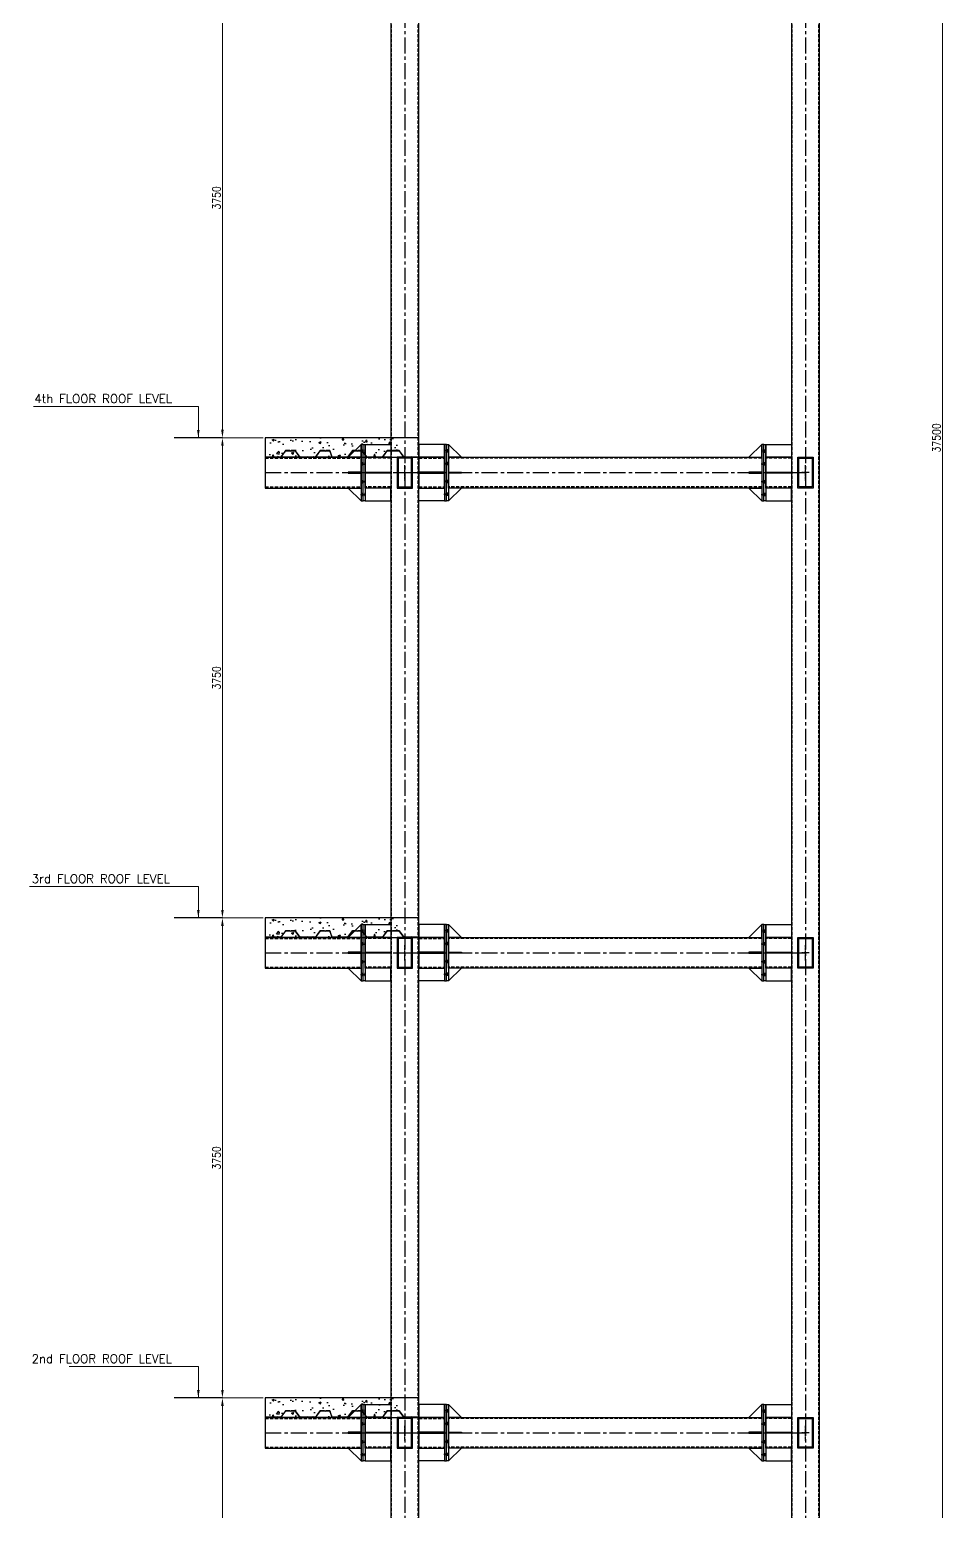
# Model space of a CAD drawing. Header units: millimetres. Extents: x 39911 to 73811, y -17730 to 21321.
# Drawn here: x 66649 to 73811, y -6155 to 5420 of the extents above; entities that cross this region are included whole.
import ezdxf

# ---------------------------------------------------------------- set-up
doc = ezdxf.new("R2010")
doc.units = ezdxf.units.MM
doc.linetypes.add('CENTER', pattern=[2, 1.25, -0.25, 0.25, -0.25])
doc.linetypes.add('HIDDEN', pattern=[0.375, 0.25, -0.125])
for name, color, linetype in [('CENTER.', 1, 'CENTER'), ('DIM', 170, 'Continuous'), ('HIDDEN.', 161, 'HIDDEN')]:
    doc.layers.add(name, color=color, linetype=linetype)
doc.styles.add('ROMANS', font='ROMANS.shx', dxfattribs={"width": 0.85})
doc.styles.add('RS', font='romans.shx')
doc.dimstyles.new('ISO-25', dxfattribs={"dimscale": 25, "dimtxt": 2.5, "dimasz": 2.5, "dimexe": 1.25, "dimexo": 0.625, "dimtad": 1, "dimdec": 0, "dimtxsty": 'ROMANS', "dimcen": 2.5, "dimclrd": 3, "dimclre": 3, "dimclrt": 256, "dimadec": 0, "dimazin": 0, "dimtfac": 1, "dimtdec": 0, "dimtmove": 0, "dimatfit": 3, "dimfxl": 1, "dimlwd": 5, "dimlwe": 5, "dimarcsym": 0})

# ---------------------------------------------------------------- blocks, each defined once
blk = doc.blocks.new('*D27')
at = {"color": 3, "lineweight": 5, "transparency": 16777216}
for p, q in [((68474, -5269), (68124, -5269)), ((68155, -8956), (68155, -5331)), ((68474, -9019), (68124, -9019))]:
    blk.add_line(p, q, dxfattribs=at)
at = {"color": 3, "transparency": 16777216}
for points in [[(68145, -5331), (68165, -5331), (68155, -5269)], [(68145, -8956), (68165, -8956), (68155, -9019)]]:
    blk.add_solid(points, dxfattribs=at)
at = {"layer": 'Defpoints', "color": 0, "transparency": 16777216}
for p in [(68155, -5269), (68490, -5269), (68490, -9019)]:
    blk.add_point(p, dxfattribs=at)
at = {"lineweight": -3, "transparency": 16777216, "insert": (68108, -7144), "char_height": 62.5, "attachment_point": 5, "rotation": 90, "style": 'ROMANS'}
blk.add_mtext('3750', dxfattribs=at)
blk = doc.blocks.new('*D28')
at = {"color": 3, "lineweight": 5, "transparency": 16777216}
for p, q in [((68474, -1519), (68124, -1519)), ((68155, -5206), (68155, -1581)), ((68474, -5269), (68124, -5269))]:
    blk.add_line(p, q, dxfattribs=at)
at = {"color": 3, "transparency": 16777216}
for points in [[(68145, -1581), (68165, -1581), (68155, -1519)], [(68145, -5206), (68165, -5206), (68155, -5269)]]:
    blk.add_solid(points, dxfattribs=at)
at = {"layer": 'Defpoints', "color": 0, "transparency": 16777216}
for p in [(68155, -1519), (68490, -1519), (68490, -5269)]:
    blk.add_point(p, dxfattribs=at)
at = {"lineweight": -3, "transparency": 16777216, "insert": (68108, -3394), "char_height": 62.5, "attachment_point": 5, "rotation": 90, "style": 'ROMANS'}
blk.add_mtext('3750', dxfattribs=at)
blk = doc.blocks.new('*D29')
at = {"color": 3, "lineweight": 5, "transparency": 16777216}
for p, q in [((68474, 2231), (68124, 2231)), ((68155, -1456), (68155, 2169)), ((68474, -1519), (68124, -1519))]:
    blk.add_line(p, q, dxfattribs=at)
at = {"color": 3, "transparency": 16777216}
for points in [[(68145, 2169), (68165, 2169), (68155, 2231)], [(68145, -1456), (68165, -1456), (68155, -1519)]]:
    blk.add_solid(points, dxfattribs=at)
at = {"layer": 'Defpoints', "color": 0, "transparency": 16777216}
for p in [(68155, 2231), (68490, 2231), (68490, -1519)]:
    blk.add_point(p, dxfattribs=at)
at = {"lineweight": -3, "transparency": 16777216, "insert": (68108, 356), "char_height": 62.5, "attachment_point": 5, "rotation": 90, "style": 'ROMANS'}
blk.add_mtext('3750', dxfattribs=at)
blk = doc.blocks.new('*D30')
at = {"color": 3, "lineweight": 5, "transparency": 16777216}
for p, q in [((68474, 5981), (68124, 5981)), ((68155, 2294), (68155, 5919)), ((68474, 2231), (68124, 2231))]:
    blk.add_line(p, q, dxfattribs=at)
at = {"color": 3, "transparency": 16777216}
for points in [[(68145, 5919), (68165, 5919), (68155, 5981)], [(68145, 2294), (68165, 2294), (68155, 2231)]]:
    blk.add_solid(points, dxfattribs=at)
at = {"layer": 'Defpoints', "color": 0, "transparency": 16777216}
for p in [(68155, 5981), (68490, 5981), (68490, 2231)]:
    blk.add_point(p, dxfattribs=at)
at = {"lineweight": -3, "transparency": 16777216, "insert": (68108, 4106), "char_height": 62.5, "attachment_point": 5, "rotation": 90, "style": 'ROMANS'}
blk.add_mtext('3750', dxfattribs=at)
blk = doc.blocks.new('*D48')
at = {"color": 3, "lineweight": 5, "transparency": 16777216}
for p, q in [((72836, 20981), (73811, 20981)), ((73780, -16456), (73780, 20919)), ((73469, -16519), (73811, -16519))]:
    blk.add_line(p, q, dxfattribs=at)
at = {"color": 3, "transparency": 16777216}
for points in [[(73769, 20919), (73790, 20919), (73780, 20981)], [(73769, -16456), (73790, -16456), (73780, -16519)]]:
    blk.add_solid(points, dxfattribs=at)
at = {"layer": 'Defpoints', "color": 0, "transparency": 16777216}
for p in [(72820, 20981), (73780, 20981), (73453, -16519)]:
    blk.add_point(p, dxfattribs=at)
at = {"lineweight": -3, "transparency": 16777216, "insert": (73733, 2231), "char_height": 62.5, "attachment_point": 5, "rotation": 90, "style": 'ROMANS'}
blk.add_mtext('37500', dxfattribs=at)
blk = doc.blocks.new('A$C24366aa3')
for points in [[(-332, 120), (-232, 120), (-232, 220), (-332, 120)], [(-232, -220), (-216, -220), (-216, 220), (-232, 220)], [(-200, -220), (-216, -220), (-216, 220), (-200, 220)], [(0, 120), (-200, 120), (-200, 220), (0, 220)], [(-332, -4), (-232, -4), (-232, 4), (-332, 4)], [(0, -4), (-200, -4), (-200, 4), (0, 4)], [(-332, -120), (-232, -120), (-232, -220), (-332, -120)], [(0, -120), (-200, -120), (-200, -220), (0, -220)]]:
    blk.add_lwpolyline(points, close=True)
at = {"color": 6}
blk.add_lwpolyline([(0, -120), (-200, -120), (-200, 120), (0, 120)], close=True, dxfattribs=at)
at = {"layer": 'CENTER.'}
for p, q in [((-237, 170), (-195, 170)), ((-237, 70), (-195, 70)), ((-237, -70), (-195, -70)), ((-237, -170), (-195, -170))]:
    blk.add_line(p, q, dxfattribs=at)
at = {"layer": 'HIDDEN.'}
for p, q in [((-232, 179), (-200, 179)), ((-232, 161), (-200, 161)), ((-232, 79), (-200, 79)), ((-232, 61), (-200, 61)), ((-232, -61), (-200, -61)), ((-232, -79), (-200, -79)), ((-232, -161), (-200, -161)), ((-232, -179), (-200, -179))]:
    blk.add_line(p, q, dxfattribs=at)
at = {"layer": 'HIDDEN.', "color": 6, "ltscale": 100}
for p, q in [((0, 112), (-200, 112)), ((0, -112), (-200, -112))]:
    blk.add_line(p, q, dxfattribs=at)
blk = doc.blocks.new('A$C3463de41')
at = {"color": 6}
for points in [[(-60, -120), (60, -120), (60, 120), (-60, 120)], [(-52, -112), (52, -112), (52, 112), (-52, 112)]]:
    blk.add_lwpolyline(points, close=True, dxfattribs=at)
at = {"layer": 'CENTER.'}
for p, q in [((-30, 0), (30, 0)), ((0, -60), (0, 60))]:
    blk.add_line(p, q, dxfattribs=at)

msp = doc.modelspace()

# ---------------------------------------------------------------- hatches: boundary and pattern name
at = {"lineweight": -3}
h = msp.add_hatch(dxfattribs=at)
h.set_pattern_fill('AR-CONC', color=251)
h.set_pattern_definition([(50, (6017.59, 2094.85), (182.18467, -15.9391), [19.05, -209.55]), (355, (6017.6, 2094.85), (-35.2434, 191.05685), [15.24, -167.6406]), (100.45144, (6032.77, 2093.52), (146.94125, 175.11775), [16.19, -178.09024]), (46.1842, (6017.6, 2145.65), (271.07904, -42.0423), [28.575, -314.325]), (96.63556, (6040.18, 2142.14), (237.4041, 247.4261), [24.285, -267.1356]), (351.18415, (6017.6, 2145.65), (237.4041, 247.4261), [22.86, -251.4597]), (21, (6042.99, 2132.95), (151.6144, -102.2652), [19.05, -209.55]), (326, (6043, 2132.95), (61.80203, 184.18797), [15.24, -167.64]), (71.45144, (6055.63, 2124.42), (213.4164, 81.92277), [16.19, -178.08994]), (37.5, (6017.59, 2094.846), (3.0886, 84.55504), [0, -165.608, 0, -170.18, 0, -168.275]), (7.5, (6017.59, 2094.85), (66.81966, 100.18057), [0, -97.028, 0, -161.798, 0, -64.135]), (327.5, (5960.95, 2094.846), (135.590595, -5.728744), [0, -63.5, 0, -198.12, 0, -262.89]), (317.5, (5935.55, 2094.85), (148.12918, 25.4265), [0, -82.55, 0, -131.572, 0, -186.69])])
h.paths.add_polyline_path([(69489.9, 2231.3), (68489.9, 2231.3), (68489.9, 2079.3), (69157.9, 2079.3), (69257.9, 2179.3), (69273.9, 2179.3), (69289.9, 2179.3), (69489.9, 2179.3)])
h.paths.add_polyline_path([(69489.9, 2179.3), (69289.9, 2179.3), (69289.9, 2079.3), (69489.9, 2079.3)], flags=17)
h.paths.add_polyline_path([(69669.9, 2231.3), (69495.9, 2231.3), (69495.9, 2079.3), (69669.9, 2079.3)])
h.paths.add_polyline_path([(69663.9, 2231.3), (69579.9, 2231.3), (69579.9, 2080.1), (69629.2, 2080.1), (69634.5, 2084), (69639.8, 2080.1), (69663.9, 2080.1)], flags=16)
h = msp.add_hatch(dxfattribs=at)
h.set_pattern_fill('AR-CONC', color=251)
h.set_pattern_definition([(50, (6017.59, -1655.15), (182.18467, -15.9391), [19.05, -209.55]), (355, (6017.6, -1655.15), (-35.2434, 191.05685), [15.24, -167.6406]), (100.45144, (6032.77, -1656.48), (146.94125, 175.11775), [16.19, -178.09024]), (46.1842, (6017.6, -1604.35), (271.07904, -42.0423), [28.575, -314.325]), (96.63556, (6040.18, -1607.86), (237.4041, 247.4261), [24.285, -267.1356]), (351.18415, (6017.6, -1604.35), (237.4041, 247.4261), [22.86, -251.4597]), (21, (6042.99, -1617.05), (151.6144, -102.2652), [19.05, -209.55]), (326, (6043, -1617.05), (61.80203, 184.18797), [15.24, -167.64]), (71.45144, (6055.63, -1625.58), (213.4164, 81.92277), [16.19, -178.08994]), (37.5, (6017.59, -1655.154), (3.0886, 84.55504), [0, -165.608, 0, -170.18, 0, -168.275]), (7.5, (6017.59, -1655.15), (66.81966, 100.18057), [0, -97.028, 0, -161.798, 0, -64.135]), (327.5, (5960.95, -1655.154), (135.590595, -5.728744), [0, -63.5, 0, -198.12, 0, -262.89]), (317.5, (5935.55, -1655.15), (148.12918, 25.4265), [0, -82.55, 0, -131.572, 0, -186.69])])
h.paths.add_polyline_path([(69489.9, -1518.7), (68489.9, -1518.7), (68489.9, -1670.7), (69157.9, -1670.7), (69257.9, -1570.7), (69273.9, -1570.7), (69289.9, -1570.7), (69489.9, -1570.7)])
h.paths.add_polyline_path([(69489.9, -1570.7), (69289.9, -1570.7), (69289.9, -1670.7), (69489.9, -1670.7)], flags=17)
h.paths.add_polyline_path([(69669.9, -1518.7), (69495.9, -1518.7), (69495.9, -1670.7), (69669.9, -1670.7)])
h.paths.add_polyline_path([(69663.9, -1518.7), (69579.9, -1518.7), (69579.9, -1669.9), (69629.2, -1669.9), (69634.5, -1666), (69639.8, -1669.9), (69663.9, -1669.9)], flags=16)
h = msp.add_hatch(dxfattribs=at)
h.set_pattern_fill('AR-CONC', color=251)
h.set_pattern_definition([(50, (6017.59, -5405.15), (182.18467, -15.9391), [19.05, -209.55]), (355, (6017.6, -5405.15), (-35.2434, 191.05685), [15.24, -167.6406]), (100.45144, (6032.77, -5406.48), (146.94125, 175.11775), [16.19, -178.09024]), (46.1842, (6017.6, -5354.35), (271.07904, -42.0423), [28.575, -314.325]), (96.63556, (6040.18, -5357.86), (237.4041, 247.4261), [24.285, -267.1356]), (351.18415, (6017.6, -5354.35), (237.4041, 247.4261), [22.86, -251.4597]), (21, (6042.99, -5367.05), (151.6144, -102.2652), [19.05, -209.55]), (326, (6043, -5367.05), (61.80203, 184.18797), [15.24, -167.64]), (71.45144, (6055.63, -5375.58), (213.4164, 81.92277), [16.19, -178.08994]), (37.5, (6017.59, -5405.154), (3.0886, 84.55504), [0, -165.608, 0, -170.18, 0, -168.275]), (7.5, (6017.59, -5405.15), (66.81966, 100.18057), [0, -97.028, 0, -161.798, 0, -64.135]), (327.5, (5960.95, -5405.154), (135.590595, -5.728744), [0, -63.5, 0, -198.12, 0, -262.89]), (317.5, (5935.55, -5405.15), (148.12918, 25.4265), [0, -82.55, 0, -131.572, 0, -186.69])])
h.paths.add_polyline_path([(69489.9, -5268.7), (68489.9, -5268.7), (68489.9, -5420.7), (69157.9, -5420.7), (69257.9, -5320.7), (69273.9, -5320.7), (69289.9, -5320.7), (69489.9, -5320.7)])
h.paths.add_polyline_path([(69489.9, -5320.7), (69289.9, -5320.7), (69289.9, -5420.7), (69489.9, -5420.7)], flags=17)
h.paths.add_polyline_path([(69669.9, -5268.7), (69495.9, -5268.7), (69495.9, -5420.7), (69669.9, -5420.7)])
h.paths.add_polyline_path([(69663.9, -5268.7), (69579.9, -5268.7), (69579.9, -5419.9), (69629.2, -5419.9), (69634.5, -5416), (69639.8, -5419.9), (69663.9, -5419.9)], flags=16)

# ---------------------------------------------------------------- linework, layer by layer
at = {"color": 251, "lineweight": -3}
for p, q in [((68155, 2231.3), (67778.6, 2231.3)), ((68155, -1518.7), (67778.6, -1518.7)), ((68155, -5268.7), (67778.6, -5268.7))]:
    msp.add_line(p, q, dxfattribs=at)
at = {"color": 3, "lineweight": -3}
for points in [[(69469.9, -16652.7), (69689.9, -16652.7), (69689.9, 20959.3), (69469.9, 20959.3)], [(72599.9, -16652.7), (72819.9, -16652.7), (72819.9, 20959.3), (72599.9, 20959.3)]]:
    msp.add_lwpolyline(points, close=True, dxfattribs=at)
at = {"color": 251, "lineweight": -3}
for points in [[(68489.9, 2079.3), (69689.9, 2079.3), (69689.9, 2231.3), (68489.9, 2231.3)], [(68489.9, -1670.7), (69689.9, -1670.7), (69689.9, -1518.7), (68489.9, -1518.7)], [(68489.9, -5420.7), (69689.9, -5420.7), (69689.9, -5268.7), (68489.9, -5268.7)]]:
    msp.add_lwpolyline(points, close=True, dxfattribs=at)
at = {"lineweight": -3}
for points in [[(69689.9, 2080.1), (69639.8, 2080.1), (69634.5, 2084), (69629.2, 2080.1), (69574.4, 2080.1, -0.2418346), (69572.8, 2080.9), (69536.7, 2131.3), (69483.7, 2131.3), (69479, 2127.8), (69474.2, 2131.3), (69441.2, 2131.3), (69404.5, 2080.1), (69348.8, 2080.1), (69345.4, 2099.8, 0.7807939), (69341.5, 2099.8), (69338.2, 2080.1), (69282.4, 2080.1), (69245.7, 2131.3), (69212.7, 2131.3), (69208, 2127.8), (69203.2, 2131.3), (69170.2, 2131.3), (69134.1, 2080.9, -0.2418346), (69132.5, 2080.1), (69077.8, 2080.1), (69072.5, 2084), (69067.2, 2080.1), (69011.4, 2080.1), (68994.7, 2131.3), (68961.7, 2131.3), (68957, 2127.8), (68952.2, 2131.3), (68919.2, 2131.3), (68882.5, 2080.1), (68826.8, 2080.1), (68821.5, 2084), (68816.2, 2080.1), (68761.9, 2080.1, -0.2418346), (68760.3, 2080.9), (68724.2, 2131.3), (68691.2, 2131.3), (68686.5, 2127.8), (68681.7, 2131.3), (68648.7, 2131.3), (68612, 2080.1), (68556.3, 2080.1), (68552.9, 2095.9, 0.7382791), (68549.1, 2095.9), (68545.7, 2080.1), (68489.9, 2080.1), (68489.9, 2079.3), (68546.3, 2079.3), (68549.8, 2095.7, -0.718774), (68552.1, 2095.7), (68555.6, 2079.3), (68612.4, 2079.3), (68649.1, 2130.5), (68681.4, 2130.5), (68686.5, 2126.8), (68691.5, 2130.5), (68723.8, 2130.5), (68759.7, 2080.5, 0.2418346), (68761.9, 2079.3), (68816.4, 2079.3), (68821.5, 2083), (68826.5, 2079.3), (68882.9, 2079.3), (68919.6, 2130.5), (68951.9, 2130.5), (68957, 2126.8), (68962, 2130.5), (68994.3, 2130.5), (69011, 2079.3), (69067.4, 2079.3), (69072.5, 2083), (69077.5, 2079.3), (69132.5, 2079.3, 0.2418346), (69134.8, 2080.5), (69170.6, 2130.5), (69202.9, 2130.5), (69208, 2126.8), (69213, 2130.5), (69245.3, 2130.5), (69282, 2079.3), (69338.8, 2079.3), (69342.3, 2099.6, -0.7631486), (69344.6, 2099.6), (69348.1, 2079.3), (69404.9, 2079.3), (69441.6, 2130.5), (69473.9, 2130.5), (69479, 2126.8), (69484, 2130.5), (69536.3, 2130.5), (69572.2, 2080.5, 0.2418346), (69574.4, 2079.3), (69629.4, 2079.3), (69634.5, 2083), (69639.5, 2079.3), (69689.9, 2079.3)], [(69689.9, -1669.9), (69639.8, -1669.9), (69634.5, -1666), (69629.2, -1669.9), (69574.4, -1669.9, -0.2418346), (69572.8, -1669.1), (69536.7, -1618.7), (69483.7, -1618.7), (69479, -1622.2), (69474.2, -1618.7), (69441.2, -1618.7), (69404.5, -1669.9), (69348.8, -1669.9), (69345.4, -1650.2, 0.7807939), (69341.5, -1650.2), (69338.2, -1669.9), (69282.4, -1669.9), (69245.7, -1618.7), (69212.7, -1618.7), (69208, -1622.2), (69203.2, -1618.7), (69170.2, -1618.7), (69134.1, -1669.1, -0.2418346), (69132.5, -1669.9), (69077.8, -1669.9), (69072.5, -1666), (69067.2, -1669.9), (69011.4, -1669.9), (68994.7, -1618.7), (68961.7, -1618.7), (68957, -1622.2), (68952.2, -1618.7), (68919.2, -1618.7), (68882.5, -1669.9), (68826.8, -1669.9), (68821.5, -1666), (68816.2, -1669.9), (68761.9, -1669.9, -0.2418346), (68760.3, -1669.1), (68724.2, -1618.7), (68691.2, -1618.7), (68686.5, -1622.2), (68681.7, -1618.7), (68648.7, -1618.7), (68612, -1669.9), (68556.3, -1669.9), (68552.9, -1654.1, 0.7382791), (68549.1, -1654.1), (68545.7, -1669.9), (68489.9, -1669.9), (68489.9, -1670.7), (68546.3, -1670.7), (68549.8, -1654.3, -0.718774), (68552.1, -1654.3), (68555.6, -1670.7), (68612.4, -1670.7), (68649.1, -1619.5), (68681.4, -1619.5), (68686.5, -1623.2), (68691.5, -1619.5), (68723.8, -1619.5), (68759.7, -1669.5, 0.2418346), (68761.9, -1670.7), (68816.4, -1670.7), (68821.5, -1667), (68826.5, -1670.7), (68882.9, -1670.7), (68919.6, -1619.5), (68951.9, -1619.5), (68957, -1623.2), (68962, -1619.5), (68994.3, -1619.5), (69011, -1670.7), (69067.4, -1670.7), (69072.5, -1667), (69077.5, -1670.7), (69132.5, -1670.7, 0.2418346), (69134.8, -1669.5), (69170.6, -1619.5), (69202.9, -1619.5), (69208, -1623.2), (69213, -1619.5), (69245.3, -1619.5), (69282, -1670.7), (69338.8, -1670.7), (69342.3, -1650.4, -0.7631486), (69344.6, -1650.4), (69348.1, -1670.7), (69404.9, -1670.7), (69441.6, -1619.5), (69473.9, -1619.5), (69479, -1623.2), (69484, -1619.5), (69536.3, -1619.5), (69572.2, -1669.5, 0.2418346), (69574.4, -1670.7), (69629.4, -1670.7), (69634.5, -1667), (69639.5, -1670.7), (69689.9, -1670.7)], [(69689.9, -5419.9), (69639.8, -5419.9), (69634.5, -5416), (69629.2, -5419.9), (69574.4, -5419.9, -0.2418346), (69572.8, -5419.1), (69536.7, -5368.7), (69483.7, -5368.7), (69479, -5372.2), (69474.2, -5368.7), (69441.2, -5368.7), (69404.5, -5419.9), (69348.8, -5419.9), (69345.4, -5400.2, 0.7807939), (69341.5, -5400.2), (69338.2, -5419.9), (69282.4, -5419.9), (69245.7, -5368.7), (69212.7, -5368.7), (69208, -5372.2), (69203.2, -5368.7), (69170.2, -5368.7), (69134.1, -5419.1, -0.2418346), (69132.5, -5419.9), (69077.8, -5419.9), (69072.5, -5416), (69067.2, -5419.9), (69011.4, -5419.9), (68994.7, -5368.7), (68961.7, -5368.7), (68957, -5372.2), (68952.2, -5368.7), (68919.2, -5368.7), (68882.5, -5419.9), (68826.8, -5419.9), (68821.5, -5416), (68816.2, -5419.9), (68761.9, -5419.9, -0.2418346), (68760.3, -5419.1), (68724.2, -5368.7), (68691.2, -5368.7), (68686.5, -5372.2), (68681.7, -5368.7), (68648.7, -5368.7), (68612, -5419.9), (68556.3, -5419.9), (68552.9, -5404.1, 0.7382791), (68549.1, -5404.1), (68545.7, -5419.9), (68489.9, -5419.9), (68489.9, -5420.7), (68546.3, -5420.7), (68549.8, -5404.3, -0.718774), (68552.1, -5404.3), (68555.6, -5420.7), (68612.4, -5420.7), (68649.1, -5369.5), (68681.4, -5369.5), (68686.5, -5373.2), (68691.5, -5369.5), (68723.8, -5369.5), (68759.7, -5419.5, 0.2418346), (68761.9, -5420.7), (68816.4, -5420.7), (68821.5, -5417), (68826.5, -5420.7), (68882.9, -5420.7), (68919.6, -5369.5), (68951.9, -5369.5), (68957, -5373.2), (68962, -5369.5), (68994.3, -5369.5), (69011, -5420.7), (69067.4, -5420.7), (69072.5, -5417), (69077.5, -5420.7), (69132.5, -5420.7, 0.2418346), (69134.8, -5419.5), (69170.6, -5369.5), (69202.9, -5369.5), (69208, -5373.2), (69213, -5369.5), (69245.3, -5369.5), (69282, -5420.7), (69338.8, -5420.7), (69342.3, -5400.4, -0.7631486), (69344.6, -5400.4), (69348.1, -5420.7), (69404.9, -5420.7), (69441.6, -5369.5), (69473.9, -5369.5), (69479, -5373.2), (69484, -5369.5), (69536.3, -5369.5), (69572.2, -5419.5, 0.2418346), (69574.4, -5420.7), (69629.4, -5420.7), (69634.5, -5417), (69639.5, -5420.7), (69689.9, -5420.7)]]:
    msp.add_lwpolyline(points, format="xyb", dxfattribs=at)
at = {"color": 6, "lineweight": -3}
for points in [[(68489.9, 1839.3), (69237.9, 1839.3), (69237.9, 2079.3), (68489.9, 2079.3)], [(72367.9, 1839.3), (69921.9, 1839.3), (69921.9, 2079.3), (72367.9, 2079.3)], [(68489.9, -1910.7), (69237.9, -1910.7), (69237.9, -1670.7), (68489.9, -1670.7)], [(72367.9, -1910.7), (69921.9, -1910.7), (69921.9, -1670.7), (72367.9, -1670.7)], [(68489.9, -5660.7), (69237.9, -5660.7), (69237.9, -5420.7), (68489.9, -5420.7)], [(72367.9, -5660.7), (69921.9, -5660.7), (69921.9, -5420.7), (72367.9, -5420.7)]]:
    msp.add_lwpolyline(points, close=True, dxfattribs=at)
at = {"layer": 'CENTER.', "lineweight": -3, "ltscale": 100}
for p, q in [((69579.9, 20959.3), (69579.9, -16652.7)), ((72709.9, 20959.3), (72709.9, -16652.7)), ((68489.9, 1959.3), (69579.9, 1959.3)), ((69579.9, 1959.3), (72709.9, 1959.3)), ((68489.9, -1790.7), (69579.9, -1790.7)), ((69579.9, -1790.7), (72709.9, -1790.7)), ((68489.9, -5540.7), (69579.9, -5540.7)), ((69579.9, -5540.7), (72709.9, -5540.7))]:
    msp.add_line(p, q, dxfattribs=at)
at = {"layer": 'HIDDEN.', "color": 3, "lineweight": -3, "ltscale": 100}
for p, q in [((69475.9, -16652.7), (69475.9, 20959.3)), ((69683.9, -16652.7), (69683.9, 20959.3)), ((72605.9, -16652.7), (72605.9, 20959.3)), ((72813.9, -16652.7), (72813.9, 20959.3))]:
    msp.add_line(p, q, dxfattribs=at)
at = {"layer": 'HIDDEN.', "color": 6, "lineweight": -3, "ltscale": 100}
for p, q in [((68489.9, 2071.3), (69237.9, 2071.3)), ((72367.9, 2071.3), (69921.9, 2071.3)), ((68489.9, 1847.3), (69237.9, 1847.3)), ((72367.9, 1847.3), (69921.9, 1847.3)), ((68489.9, -1678.7), (69237.9, -1678.7)), ((72367.9, -1678.7), (69921.9, -1678.7)), ((68489.9, -1902.7), (69237.9, -1902.7)), ((72367.9, -1902.7), (69921.9, -1902.7)), ((68489.9, -5428.7), (69237.9, -5428.7)), ((72367.9, -5428.7), (69921.9, -5428.7)), ((68489.9, -5652.7), (69237.9, -5652.7)), ((72367.9, -5652.7), (69921.9, -5652.7))]:
    msp.add_line(p, q, dxfattribs=at)

# ---------------------------------------------------------------- block references
at = {"lineweight": -3}
for name, p in [('A$C24366aa3', (69469.9, 1959.3)), ('A$C24366aa3', (72599.9, 1959.3)), ('A$C3463de41', (69579.9, 1959.3)), ('A$C24366aa3', (69469.9, -1790.7)), ('A$C24366aa3', (72599.9, -1790.7)), ('A$C3463de41', (69579.9, -1790.7)), ('A$C24366aa3', (69469.9, -5540.7)), ('A$C24366aa3', (72599.9, -5540.7)), ('A$C3463de41', (69579.9, -5540.7))]:
    msp.add_blockref(name, p, dxfattribs=at)
at = {"lineweight": -3, "xscale": -1}
for name, p in [('A$C24366aa3', (69689.9, 1959.3)), ('A$C3463de41', (72709.9, 1959.3)), ('A$C24366aa3', (69689.9, -1790.7)), ('A$C3463de41', (72709.9, -1790.7)), ('A$C24366aa3', (69689.9, -5540.7)), ('A$C3463de41', (72709.9, -5540.7))]:
    msp.add_blockref(name, p, dxfattribs=at)

# ---------------------------------------------------------------- texts
at = {"layer": 'DIM', "color": 7, "lineweight": -3, "style": 'RS'}
for s, p in [('4th FLOOR ROOF LEVEL', (66685.7, 2503.8)), ('3rd FLOOR ROOF LEVEL', (66665.2, -1246.2)), ('2nd FLOOR ROOF LEVEL', (66664.4, -4996.2))]:
    msp.add_text(s, height=67.5, dxfattribs=at).set_placement(p)

# ---------------------------------------------------------------- dimensions: what is measured, and where the dimension line sits
at = {"lineweight": -3}
dim = msp.add_linear_dim(base=(73779.7, 20981.3), p1=(73453.4, -16518.7), p2=(72819.9, 20981.3), angle=90, dimstyle='ISO-25', dxfattribs=at)
dim.commit()
dim.dimension.update_dxf_attribs({"geometry": '*D48', "text_midpoint": (73732.8, 2231.3)})
for base, p1, p2, picture, middle in [((68155, 5981.3), (68489.9, 2231.3), (68489.9, 5981.3), '*D30', (68108.1, 4106.3)), ((68155, 2231.3), (68489.9, -1518.7), (68489.9, 2231.3), '*D29', (68108.1, 356.3)), ((68155, -1518.7), (68489.9, -5268.7), (68489.9, -1518.7), '*D28', (68108.1, -3393.7)), ((68155, -5268.7), (68489.9, -9018.7), (68489.9, -5268.7), '*D27', (68108.1, -7143.7))]:
    dim = msp.add_linear_dim(base=base, p1=p1, p2=p2, angle=90, dimstyle='ISO-25', override={"dimtmove": 1}, dxfattribs=at)
    dim.commit()
    dim.dimension.update_dxf_attribs({"geometry": picture, "text_midpoint": middle})

# ---------------------------------------------------------------- leaders
for points in [[(67966.8, 2231.3), (67966.8, 2476.2), (66678.7, 2476.2)], [(67966.8, -1518.7), (67966.8, -1273.8), (66648.7, -1273.8)], [(67966.8, -5268.7), (67966.8, -5023.8), (66958.7, -5023.8)]]:
    msp.add_leader(points, dimstyle='ISO-25', override={"dimgap": 0.625, "dimtad": 0}, dxfattribs=at)

doc.saveas('drawing.dxf')
